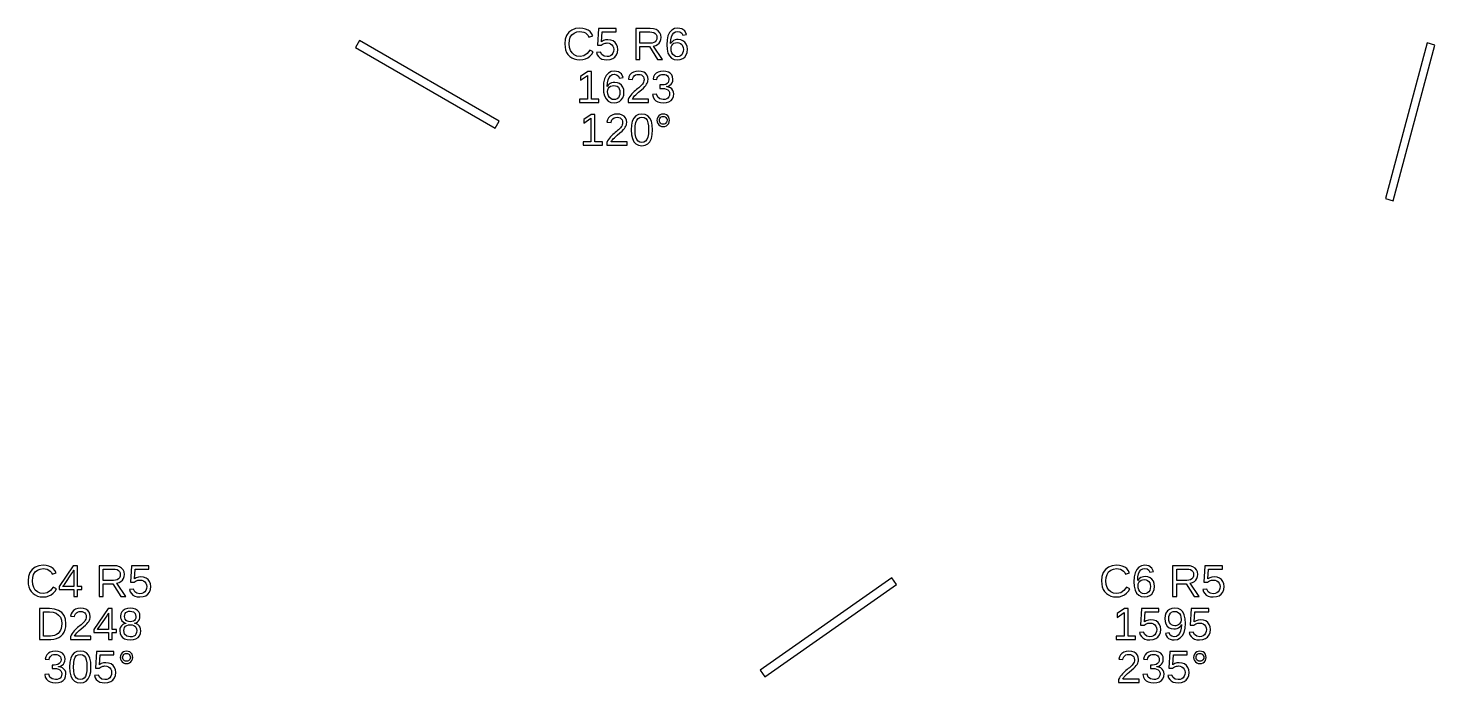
# Model space of a CAD drawing. Extents: x 195 to 2890, y 70 to 1529.
# Drawn here: x 562.6 to 824.7, y 481.1 to 603 of the extents above; entities that cross this region are included whole.
import ezdxf

# ---------------------------------------------------------------- set-up
doc = ezdxf.new("R2010")
doc.units = 0
doc.layers.get('0').update_dxf_attribs({"linetype": 'CONTINUOUS'})

msp = doc.modelspace()

# ---------------------------------------------------------------- linework, layer by layer
for points in [[(665.949, 597.093), (666.445, 597.222), (666.895, 597.437), (667.291, 597.734), (667.622, 598.109), (667.89, 598.564), (667.255, 598.881), (666.785, 598.219), (666.181, 597.821), (665.445, 597.689), (664.861, 597.76), (664.364, 597.974), (663.953, 598.33), (663.647, 598.803), (663.463, 599.368), (663.402, 600.024), (663.461, 600.685), (663.637, 601.244), (663.931, 601.703), (664.331, 602.043), (664.824, 602.247), (665.412, 602.315), (665.798, 602.286), (666.147, 602.198), (666.46, 602.051), (666.727, 601.848), (666.941, 601.593), (667.101, 601.286), (667.837, 601.53), (667.608, 601.961), (667.307, 602.315), (666.934, 602.592), (666.491, 602.791), (665.981, 602.91), (665.404, 602.95), (664.594, 602.863), (663.91, 602.604), (663.353, 602.173), (662.942, 601.589), (662.695, 600.873), (662.613, 600.024), (662.65, 599.441), (662.76, 598.913), (662.944, 598.44), (663.199, 598.028), (663.52, 597.685), (663.909, 597.41), (664.357, 597.21), (664.856, 597.09), (665.408, 597.05)], [(671.049, 597.108), (671.547, 597.282), (671.953, 597.571), (672.253, 597.961), (672.432, 598.437), (672.492, 598.999), (672.436, 599.497), (672.269, 599.929), (671.99, 600.293), (671.616, 600.569), (671.167, 600.734), (670.641, 600.789), (670.195, 600.749), (669.8, 600.627), (669.457, 600.423), (669.567, 602.242), (672.159, 602.242), (672.159, 602.864), (668.899, 602.864), (668.708, 599.78), (669.424, 599.78), (669.595, 599.915), (669.766, 600.021), (669.937, 600.098), (670.112, 600.15), (670.297, 600.181), (670.49, 600.191), (670.844, 600.154), (671.146, 600.043), (671.396, 599.858), (671.582, 599.612), (671.694, 599.321), (671.731, 598.983), (671.694, 598.597), (671.583, 598.271), (671.398, 598.004), (671.147, 597.806), (670.839, 597.688), (670.474, 597.648), (669.915, 597.743), (669.517, 598.026), (669.282, 598.499), (668.541, 598.413), (668.668, 598.006), (668.876, 597.668), (669.164, 597.4), (669.526, 597.206), (669.958, 597.089), (670.458, 597.05)], [(676.618, 599.512), (678.404, 599.512), (679.894, 597.132), (680.789, 597.132), (679.161, 599.601), (679.567, 599.713), (679.909, 599.896), (680.189, 600.151), (680.395, 600.463), (680.52, 600.821), (680.561, 601.225), (680.502, 601.702), (680.327, 602.104), (680.034, 602.431), (679.634, 602.672), (679.135, 602.816), (678.539, 602.864), (675.841, 602.864), (675.841, 597.132), (676.618, 597.132)], [(684.129, 597.108), (684.582, 597.283), (684.952, 597.575), (685.225, 597.967), (685.389, 598.445), (685.444, 599.007), (685.392, 599.528), (685.237, 599.973), (684.978, 600.342), (684.631, 600.618), (684.211, 600.783), (683.719, 600.838), (683.418, 600.817), (683.142, 600.752), (682.889, 600.645), (682.665, 600.496), (682.478, 600.309), (682.327, 600.081), (682.365, 600.761), (682.48, 601.325), (682.671, 601.772), (682.932, 602.096), (683.255, 602.291), (683.641, 602.356), (684.07, 602.278), (684.385, 602.045), (684.585, 601.656), (685.285, 601.782), (684.953, 602.431), (684.408, 602.82), (683.649, 602.95), (683.043, 602.861), (682.537, 602.595), (682.132, 602.152), (681.836, 601.544), (681.658, 600.782), (681.599, 599.866), (681.656, 599.022), (681.827, 598.323), (682.112, 597.77), (682.504, 597.37), (682.998, 597.13), (683.593, 597.05)], [(650.356, 585.65), (624.375, 600.65), (623.625, 599.35), (649.606, 584.35)], [(676.618, 600.126), (676.618, 602.242), (678.461, 602.242), (678.854, 602.213), (679.18, 602.125), (679.44, 601.979), (679.629, 601.778), (679.742, 601.524), (679.78, 601.217), (679.742, 600.898), (679.631, 600.63), (679.444, 600.413), (679.189, 600.254), (678.873, 600.158), (678.494, 600.126)], [(683.247, 597.687), (682.967, 597.828), (682.728, 598.063), (682.546, 598.372), (682.437, 598.734), (682.4, 599.15), (682.435, 599.474), (682.541, 599.749), (682.716, 599.974), (682.948, 600.14), (683.224, 600.239), (683.544, 600.273), (683.881, 600.235), (684.164, 600.122), (684.394, 599.935), (684.564, 599.678), (684.665, 599.358), (684.699, 598.975), (684.666, 598.589), (684.565, 598.263), (684.398, 597.996), (684.172, 597.798), (683.895, 597.68), (683.568, 597.64)], [(824.724, 599.806), (823.276, 600.194), (815.511, 571.216), (816.96, 570.828)], [(668.958, 589.754), (667.563, 589.754), (667.563, 594.864), (666.887, 594.864), (665.532, 593.933), (665.532, 593.241), (666.826, 594.165), (666.826, 589.754), (665.366, 589.754), (665.366, 589.132), (668.958, 589.132)], [(672.318, 589.108), (672.771, 589.283), (673.141, 589.575), (673.415, 589.967), (673.579, 590.445), (673.634, 591.007), (673.582, 591.528), (673.426, 591.973), (673.168, 592.342), (672.821, 592.618), (672.401, 592.783), (671.908, 592.838), (671.608, 592.817), (671.332, 592.752), (671.078, 592.645), (670.855, 592.496), (670.668, 592.309), (670.517, 592.081), (670.555, 592.761), (670.67, 593.325), (670.861, 593.772), (671.121, 594.096), (671.445, 594.291), (671.831, 594.356), (672.26, 594.278), (672.574, 594.045), (672.775, 593.656), (673.475, 593.782), (673.143, 594.431), (672.598, 594.82), (671.839, 594.95), (671.233, 594.861), (670.727, 594.595), (670.322, 594.152), (670.025, 593.544), (669.848, 592.782), (669.789, 591.866), (669.846, 591.022), (670.016, 590.323), (670.301, 589.77), (670.694, 589.37), (671.187, 589.13), (671.782, 589.05)], [(678.215, 589.754), (675.225, 589.754), (675.323, 589.946), (675.456, 590.144), (675.623, 590.346), (675.829, 590.559), (676.077, 590.789), (676.368, 591.036), (676.874, 591.457), (677.258, 591.797), (677.519, 592.057), (677.704, 592.277), (677.855, 592.496), (677.973, 592.716), (678.058, 592.936), (678.109, 593.157), (678.126, 593.379), (678.074, 593.843), (677.919, 594.23), (677.66, 594.541), (677.305, 594.768), (676.861, 594.904), (676.327, 594.95), (675.833, 594.905), (675.402, 594.769), (675.035, 594.543), (674.747, 594.24), (674.553, 593.876), (674.452, 593.448), (675.2, 593.379), (675.263, 593.663), (675.382, 593.901), (675.556, 594.093), (675.777, 594.235), (676.034, 594.319), (676.327, 594.348), (676.632, 594.319), (676.888, 594.232), (677.096, 594.087), (677.25, 593.89), (677.342, 593.646), (677.373, 593.355), (677.355, 593.13), (677.302, 592.921), (677.212, 592.728), (677.094, 592.547), (676.954, 592.37), (676.791, 592.199), (676.611, 592.031), (676.416, 591.863), (676.207, 591.695), (675.991, 591.522), (675.773, 591.34), (675.554, 591.148), (675.338, 590.943), (675.128, 590.724), (674.926, 590.488), (674.736, 590.233), (674.568, 589.953), (674.419, 589.648), (674.419, 589.132), (678.215, 589.132)], [(681.534, 589.099), (682.014, 589.244), (682.398, 589.486), (682.678, 589.816), (682.847, 590.225), (682.903, 590.714), (682.863, 591.06), (682.744, 591.363), (682.545, 591.626), (682.274, 591.835), (681.941, 591.978), (681.544, 592.057), (681.544, 592.073), (681.903, 592.179), (682.201, 592.335), (682.437, 592.539), (682.608, 592.791), (682.71, 593.089), (682.744, 593.432), (682.691, 593.875), (682.532, 594.247), (682.266, 594.549), (681.905, 594.772), (681.458, 594.905), (680.925, 594.95), (680.431, 594.906), (680, 594.774), (679.633, 594.555), (679.345, 594.258), (679.151, 593.892), (679.05, 593.457), (679.786, 593.4), (679.846, 593.678), (679.962, 593.911), (680.134, 594.099), (680.354, 594.237), (680.615, 594.32), (680.917, 594.348), (681.243, 594.318), (681.511, 594.229), (681.721, 594.081), (681.871, 593.882), (681.961, 593.64), (681.991, 593.355), (681.954, 593.068), (681.844, 592.826), (681.66, 592.629), (681.409, 592.483), (681.097, 592.395), (680.726, 592.366), (680.327, 592.366), (680.327, 591.731), (680.742, 591.731), (681.16, 591.702), (681.506, 591.615), (681.782, 591.469), (681.982, 591.271), (682.102, 591.028), (682.142, 590.739), (682.107, 590.41), (682.002, 590.14), (681.826, 589.929), (681.59, 589.778), (681.3, 589.687), (680.958, 589.656), (680.329, 589.769), (679.913, 590.108), (679.709, 590.674), (678.952, 590.604), (679.064, 590.134), (679.269, 589.746), (679.568, 589.443), (679.953, 589.225), (680.416, 589.094), (680.958, 589.05)], [(671.437, 589.687), (671.157, 589.828), (670.918, 590.063), (670.736, 590.372), (670.627, 590.734), (670.59, 591.15), (670.625, 591.474), (670.73, 591.749), (670.905, 591.974), (671.138, 592.14), (671.414, 592.239), (671.733, 592.273), (672.07, 592.235), (672.354, 592.122), (672.584, 591.935), (672.753, 591.678), (672.855, 591.358), (672.889, 590.975), (672.856, 590.589), (672.755, 590.263), (672.588, 589.996), (672.362, 589.798), (672.085, 589.68), (671.758, 589.64)], [(669.609, 581.754), (668.214, 581.754), (668.214, 586.864), (667.538, 586.864), (666.183, 585.933), (666.183, 585.241), (667.477, 586.165), (667.477, 581.754), (666.017, 581.754), (666.017, 581.132), (669.609, 581.132)], [(674.232, 581.754), (671.241, 581.754), (671.34, 581.946), (671.473, 582.144), (671.64, 582.346), (671.846, 582.559), (672.094, 582.789), (672.384, 583.036), (672.89, 583.457), (673.274, 583.797), (673.536, 584.057), (673.72, 584.277), (673.871, 584.496), (673.99, 584.716), (674.074, 584.936), (674.125, 585.157), (674.142, 585.379), (674.09, 585.843), (673.935, 586.23), (673.676, 586.541), (673.321, 586.768), (672.877, 586.904), (672.344, 586.95), (671.849, 586.905), (671.419, 586.769), (671.052, 586.543), (670.764, 586.24), (670.569, 585.876), (670.468, 585.448), (671.217, 585.379), (671.28, 585.663), (671.398, 585.901), (671.573, 586.093), (671.793, 586.235), (672.05, 586.319), (672.344, 586.348), (672.648, 586.319), (672.904, 586.232), (673.113, 586.087), (673.266, 585.89), (673.359, 585.646), (673.389, 585.355), (673.372, 585.13), (673.318, 584.921), (673.229, 584.728), (673.11, 584.547), (672.97, 584.37), (672.808, 584.199), (672.627, 584.031), (672.432, 583.863), (672.224, 583.695), (672.007, 583.522), (671.79, 583.34), (671.571, 583.148), (671.354, 582.943), (671.145, 582.724), (670.942, 582.488), (670.753, 582.233), (670.584, 581.953), (670.436, 581.648), (670.436, 581.132), (674.232, 581.132)], [(677.564, 581.134), (678.062, 581.387), (678.453, 581.807), (678.735, 582.387), (678.904, 583.118), (678.96, 584), (678.906, 584.894), (678.746, 585.629), (678.478, 586.205), (678.097, 586.619), (677.599, 586.867), (676.982, 586.95), (676.35, 586.868), (675.842, 586.623), (675.459, 586.213), (675.191, 585.64), (675.03, 584.902), (674.977, 584), (675.032, 583.114), (675.197, 582.382), (675.473, 581.803), (675.859, 581.385), (676.354, 581.134), (676.958, 581.05)], [(676.571, 581.711), (676.255, 581.9), (676.016, 582.214), (675.85, 582.664), (675.75, 583.259), (675.717, 584), (675.75, 584.759), (675.848, 585.362), (676.012, 585.806), (676.251, 586.112), (676.574, 586.295), (676.982, 586.356), (677.38, 586.294), (677.696, 586.108), (677.928, 585.798), (678.088, 585.351), (678.183, 584.751), (678.215, 584), (678.182, 583.271), (678.081, 582.68), (677.914, 582.226), (677.675, 581.905), (677.359, 581.712), (676.966, 581.648)], [(681.255, 584.668), (681.529, 584.781), (681.774, 584.968), (681.965, 585.21), (682.079, 585.484), (682.117, 585.79), (682.08, 586.097), (681.966, 586.371), (681.778, 586.612), (681.535, 586.8), (681.259, 586.912), (680.95, 586.95), (680.641, 586.912), (680.365, 586.798), (680.122, 586.608), (679.933, 586.365), (679.82, 586.093), (679.782, 585.79), (679.82, 585.488), (679.935, 585.215), (680.126, 584.972), (680.37, 584.783), (680.645, 584.669), (680.95, 584.631)], [(680.761, 585.082), (680.591, 585.154), (680.439, 585.274), (680.32, 585.427), (680.249, 585.599), (680.226, 585.79), (680.249, 585.981), (680.319, 586.154), (680.435, 586.307), (680.585, 586.427), (680.757, 586.499), (680.95, 586.523), (681.143, 586.499), (681.314, 586.429), (681.464, 586.311), (681.581, 586.159), (681.651, 585.986), (681.674, 585.79), (681.65, 585.597), (681.58, 585.424), (681.462, 585.271), (681.311, 585.153), (681.14, 585.082), (680.95, 585.058)], [(565.949, 497.093), (566.445, 497.222), (566.895, 497.437), (567.291, 497.734), (567.622, 498.109), (567.89, 498.564), (567.255, 498.881), (566.785, 498.219), (566.181, 497.821), (565.445, 497.689), (564.861, 497.76), (564.364, 497.974), (563.953, 498.33), (563.647, 498.803), (563.463, 499.368), (563.402, 500.024), (563.461, 500.685), (563.637, 501.244), (563.931, 501.703), (564.331, 502.043), (564.824, 502.247), (565.412, 502.315), (565.798, 502.286), (566.147, 502.198), (566.46, 502.051), (566.727, 501.848), (566.941, 501.593), (567.101, 501.286), (567.837, 501.53), (567.608, 501.961), (567.307, 502.315), (566.934, 502.592), (566.491, 502.791), (565.981, 502.91), (565.404, 502.95), (564.594, 502.863), (563.91, 502.604), (563.353, 502.173), (562.942, 501.589), (562.695, 500.873), (562.613, 500.024), (562.65, 499.441), (562.76, 498.913), (562.944, 498.44), (563.199, 498.028), (563.52, 497.685), (563.909, 497.41), (564.357, 497.21), (564.856, 497.09), (565.408, 497.05)], [(571.792, 498.429), (572.598, 498.429), (572.598, 499.007), (571.792, 499.007), (571.792, 502.864), (571.023, 502.864), (568.399, 498.999), (568.399, 498.429), (571.101, 498.429), (571.101, 497.132), (571.792, 497.132)], [(569.074, 499.007), (569.14, 499.089), (569.359, 499.39), (570.828, 501.554), (570.869, 501.618), (570.922, 501.708), (570.987, 501.823), (571.046, 501.932), (571.084, 502.004), (571.101, 502.038), (571.101, 499.007)], [(576.618, 499.512), (578.404, 499.512), (579.894, 497.132), (580.789, 497.132), (579.161, 499.601), (579.567, 499.713), (579.909, 499.896), (580.189, 500.151), (580.395, 500.463), (580.52, 500.821), (580.561, 501.225), (580.502, 501.702), (580.327, 502.104), (580.034, 502.431), (579.634, 502.672), (579.135, 502.816), (578.539, 502.864), (575.841, 502.864), (575.841, 497.132), (576.618, 497.132)], [(576.618, 500.126), (576.618, 502.242), (578.461, 502.242), (578.854, 502.213), (579.18, 502.125), (579.44, 501.979), (579.629, 501.778), (579.742, 501.524), (579.78, 501.217), (579.742, 500.898), (579.631, 500.63), (579.444, 500.413), (579.189, 500.254), (578.873, 500.158), (578.494, 500.126)], [(584.017, 497.108), (584.515, 497.282), (584.921, 497.571), (585.22, 497.961), (585.4, 498.437), (585.46, 498.999), (585.404, 499.497), (585.237, 499.929), (584.958, 500.293), (584.584, 500.569), (584.135, 500.734), (583.609, 500.789), (583.163, 500.749), (582.768, 500.627), (582.425, 500.423), (582.535, 502.242), (585.126, 502.242), (585.126, 502.864), (581.867, 502.864), (581.676, 499.78), (582.392, 499.78), (582.563, 499.915), (582.734, 500.021), (582.905, 500.098), (583.08, 500.15), (583.265, 500.181), (583.458, 500.191), (583.812, 500.154), (584.114, 500.043), (584.364, 499.858), (584.55, 499.612), (584.662, 499.321), (584.699, 498.983), (584.662, 498.597), (584.551, 498.271), (584.366, 498.004), (584.115, 497.806), (583.807, 497.688), (583.442, 497.648), (582.883, 497.743), (582.485, 498.026), (582.25, 498.499), (581.509, 498.413), (581.636, 498.006), (581.844, 497.668), (582.132, 497.4), (582.494, 497.206), (582.926, 497.089), (583.426, 497.05)], [(765.949, 497.093), (766.445, 497.222), (766.895, 497.437), (767.291, 497.734), (767.622, 498.109), (767.89, 498.564), (767.255, 498.881), (766.785, 498.219), (766.181, 497.821), (765.445, 497.689), (764.861, 497.76), (764.364, 497.974), (763.953, 498.33), (763.647, 498.803), (763.463, 499.368), (763.402, 500.024), (763.461, 500.685), (763.637, 501.244), (763.931, 501.703), (764.331, 502.043), (764.824, 502.247), (765.412, 502.315), (765.798, 502.286), (766.147, 502.198), (766.46, 502.051), (766.727, 501.848), (766.941, 501.593), (767.101, 501.286), (767.837, 501.53), (767.608, 501.961), (767.307, 502.315), (766.934, 502.592), (766.491, 502.791), (765.981, 502.91), (765.404, 502.95), (764.594, 502.863), (763.91, 502.604), (763.353, 502.173), (762.942, 501.589), (762.695, 500.873), (762.613, 500.024), (762.65, 499.441), (762.76, 498.913), (762.944, 498.44), (763.199, 498.028), (763.52, 497.685), (763.909, 497.41), (764.357, 497.21), (764.856, 497.09), (765.408, 497.05)], [(771.161, 497.108), (771.614, 497.283), (771.984, 497.575), (772.257, 497.967), (772.421, 498.445), (772.476, 499.007), (772.424, 499.528), (772.269, 499.973), (772.01, 500.342), (771.663, 500.618), (771.243, 500.783), (770.751, 500.838), (770.451, 500.817), (770.174, 500.752), (769.921, 500.645), (769.697, 500.496), (769.51, 500.309), (769.359, 500.081), (769.397, 500.761), (769.512, 501.325), (769.703, 501.772), (769.964, 502.096), (770.287, 502.291), (770.673, 502.356), (771.102, 502.278), (771.417, 502.045), (771.617, 501.656), (772.317, 501.782), (771.985, 502.431), (771.44, 502.82), (770.682, 502.95), (770.075, 502.861), (769.569, 502.595), (769.164, 502.152), (768.868, 501.544), (768.69, 500.782), (768.631, 499.866), (768.688, 499.022), (768.859, 498.323), (769.144, 497.77), (769.536, 497.37), (770.03, 497.13), (770.625, 497.05)], [(776.618, 499.512), (778.404, 499.512), (779.894, 497.132), (780.789, 497.132), (779.161, 499.601), (779.567, 499.713), (779.909, 499.896), (780.189, 500.151), (780.395, 500.463), (780.52, 500.821), (780.561, 501.225), (780.502, 501.702), (780.327, 502.104), (780.034, 502.431), (779.634, 502.672), (779.135, 502.816), (778.539, 502.864), (775.841, 502.864), (775.841, 497.132), (776.618, 497.132)], [(776.618, 500.126), (776.618, 502.242), (778.461, 502.242), (778.854, 502.213), (779.18, 502.125), (779.44, 501.979), (779.629, 501.778), (779.742, 501.524), (779.78, 501.217), (779.742, 500.898), (779.631, 500.63), (779.444, 500.413), (779.189, 500.254), (778.873, 500.158), (778.494, 500.126)], [(784.017, 497.108), (784.515, 497.282), (784.921, 497.571), (785.22, 497.961), (785.4, 498.437), (785.46, 498.999), (785.404, 499.497), (785.237, 499.929), (784.958, 500.293), (784.584, 500.569), (784.135, 500.734), (783.609, 500.789), (783.163, 500.749), (782.768, 500.627), (782.425, 500.423), (782.535, 502.242), (785.126, 502.242), (785.126, 502.864), (781.867, 502.864), (781.676, 499.78), (782.392, 499.78), (782.563, 499.915), (782.734, 500.021), (782.905, 500.098), (783.08, 500.15), (783.265, 500.181), (783.458, 500.191), (783.812, 500.154), (784.114, 500.043), (784.364, 499.858), (784.55, 499.612), (784.662, 499.321), (784.699, 498.983), (784.662, 498.597), (784.551, 498.271), (784.366, 498.004), (784.115, 497.806), (783.807, 497.688), (783.442, 497.648), (782.883, 497.743), (782.485, 498.026), (782.25, 498.499), (781.509, 498.413), (781.636, 498.006), (781.844, 497.668), (782.132, 497.4), (782.494, 497.206), (782.926, 497.089), (783.426, 497.05)], [(724.43, 499.386), (723.57, 500.614), (698.995, 483.407), (699.856, 482.178)], [(770.279, 497.687), (769.999, 497.828), (769.76, 498.063), (769.578, 498.372), (769.469, 498.734), (769.433, 499.15), (769.468, 499.474), (769.573, 499.749), (769.748, 499.974), (769.98, 500.14), (770.256, 500.239), (770.576, 500.273), (770.913, 500.235), (771.196, 500.122), (771.426, 499.935), (771.596, 499.678), (771.697, 499.358), (771.731, 498.975), (771.698, 498.589), (771.597, 498.263), (771.43, 497.996), (771.204, 497.798), (770.928, 497.68), (770.6, 497.64)], [(567.399, 489.171), (567.887, 489.289), (568.332, 489.485), (568.723, 489.756), (569.05, 490.096), (569.312, 490.505), (569.504, 490.973), (569.62, 491.49), (569.658, 492.057), (569.57, 492.886), (569.306, 493.579), (568.867, 494.134), (568.265, 494.54), (567.516, 494.783), (566.619, 494.864), (564.723, 494.864), (564.723, 489.132), (566.867, 489.132)], [(565.5, 489.754), (565.5, 494.242), (566.602, 494.242), (567.282, 494.18), (567.846, 493.993), (568.293, 493.682), (568.617, 493.253), (568.812, 492.711), (568.877, 492.057), (568.848, 491.606), (568.763, 491.196), (568.621, 490.828), (568.425, 490.508), (568.18, 490.242), (567.886, 490.031), (567.55, 489.877), (567.181, 489.785), (566.777, 489.754)], [(574.272, 489.754), (571.282, 489.754), (571.38, 489.946), (571.513, 490.144), (571.681, 490.346), (571.886, 490.559), (572.134, 490.789), (572.425, 491.036), (572.931, 491.457), (573.315, 491.797), (573.577, 492.057), (573.761, 492.277), (573.912, 492.496), (574.03, 492.716), (574.115, 492.936), (574.166, 493.157), (574.183, 493.379), (574.131, 493.843), (573.976, 494.23), (573.717, 494.541), (573.362, 494.768), (572.918, 494.904), (572.385, 494.95), (571.89, 494.905), (571.46, 494.769), (571.093, 494.543), (570.804, 494.24), (570.61, 493.876), (570.509, 493.448), (571.257, 493.379), (571.321, 493.663), (571.439, 493.901), (571.613, 494.093), (571.834, 494.235), (572.091, 494.319), (572.385, 494.348), (572.689, 494.319), (572.945, 494.232), (573.153, 494.087), (573.307, 493.89), (573.399, 493.646), (573.43, 493.355), (573.412, 493.13), (573.359, 492.921), (573.269, 492.728), (573.151, 492.547), (573.011, 492.37), (572.848, 492.199), (572.668, 492.031), (572.473, 491.863), (572.264, 491.695), (572.048, 491.522), (571.83, 491.34), (571.611, 491.148), (571.395, 490.943), (571.186, 490.724), (570.983, 490.488), (570.794, 490.233), (570.625, 489.953), (570.476, 489.648), (570.476, 489.132), (574.272, 489.132)], [(578.276, 490.429), (579.082, 490.429), (579.082, 491.007), (578.276, 491.007), (578.276, 494.864), (577.507, 494.864), (574.883, 490.999), (574.883, 490.429), (577.585, 490.429), (577.585, 489.132), (578.276, 489.132)], [(575.558, 491.007), (575.623, 491.089), (575.843, 491.39), (577.312, 493.554), (577.353, 493.618), (577.406, 493.708), (577.471, 493.823), (577.53, 493.932), (577.568, 494.004), (577.585, 494.038), (577.585, 491.007)], [(582.226, 489.099), (582.709, 489.247), (583.094, 489.494), (583.374, 489.828), (583.542, 490.24), (583.599, 490.731), (583.565, 491.087), (583.463, 491.401), (583.293, 491.672), (583.063, 491.892), (582.778, 492.047), (582.439, 492.138), (582.439, 492.155), (582.731, 492.247), (582.98, 492.401), (583.183, 492.614), (583.335, 492.873), (583.426, 493.159), (583.456, 493.473), (583.402, 493.895), (583.238, 494.254), (582.966, 494.551), (582.599, 494.773), (582.154, 494.906), (581.629, 494.95), (581.116, 494.905), (580.677, 494.769), (580.313, 494.543), (580.041, 494.244), (579.877, 493.89), (579.823, 493.481), (579.853, 493.167), (579.943, 492.881), (580.093, 492.623), (580.296, 492.407), (580.542, 492.248), (580.832, 492.146), (580.832, 492.13), (580.518, 492.043), (580.244, 491.888), (580.01, 491.666), (579.831, 491.391), (579.724, 491.077), (579.688, 490.722), (579.746, 490.229), (579.919, 489.816), (580.207, 489.486), (580.598, 489.244), (581.077, 489.099), (581.645, 489.05)], [(581.324, 492.452), (581.061, 492.538), (580.85, 492.681), (580.695, 492.88), (580.602, 493.13), (580.571, 493.432), (580.601, 493.728), (580.692, 493.971), (580.842, 494.16), (581.05, 494.296), (581.312, 494.377), (581.629, 494.405), (582.221, 494.297), (582.577, 493.972), (582.695, 493.432), (582.665, 493.11), (582.575, 492.853), (582.425, 492.661), (582.217, 492.529), (581.955, 492.45), (581.637, 492.423)], [(768.958, 489.754), (767.563, 489.754), (767.563, 494.864), (766.887, 494.864), (765.532, 493.933), (765.532, 493.241), (766.826, 494.165), (766.826, 489.754), (765.366, 489.754), (765.366, 489.132), (768.958, 489.132)], [(772.207, 489.108), (772.705, 489.282), (773.111, 489.571), (773.41, 489.961), (773.59, 490.437), (773.65, 490.999), (773.594, 491.497), (773.427, 491.929), (773.147, 492.293), (772.774, 492.569), (772.325, 492.734), (771.799, 492.789), (771.352, 492.749), (770.958, 492.627), (770.615, 492.423), (770.724, 494.242), (773.316, 494.242), (773.316, 494.864), (770.057, 494.864), (769.866, 491.78), (770.582, 491.78), (770.753, 491.915), (770.924, 492.021), (771.095, 492.098), (771.27, 492.15), (771.455, 492.181), (771.648, 492.191), (772.002, 492.154), (772.304, 492.043), (772.553, 491.858), (772.74, 491.612), (772.852, 491.321), (772.889, 490.983), (772.852, 490.597), (772.741, 490.271), (772.555, 490.004), (772.304, 489.806), (771.997, 489.688), (771.632, 489.648), (771.073, 489.743), (770.675, 490.026), (770.44, 490.499), (769.699, 490.413), (769.826, 490.006), (770.034, 489.668), (770.322, 489.4), (770.684, 489.206), (771.115, 489.089), (771.615, 489.05)], [(776.778, 489.138), (777.29, 489.403), (777.701, 489.844), (778, 490.448), (778.18, 491.205), (778.24, 492.114), (778.185, 492.981), (778.021, 493.691), (777.747, 494.242), (777.368, 494.635), (776.885, 494.871), (776.299, 494.95), (775.743, 494.893), (775.275, 494.721), (774.895, 494.435), (774.615, 494.049), (774.447, 493.578), (774.391, 493.021), (774.442, 492.476), (774.597, 492.009), (774.854, 491.618), (775.198, 491.324), (775.61, 491.147), (776.091, 491.089), (776.397, 491.113), (776.686, 491.187), (776.958, 491.31), (777.195, 491.474), (777.381, 491.67), (777.515, 491.898), (777.468, 491.23), (777.347, 490.672), (777.153, 490.226), (776.891, 489.901), (776.566, 489.705), (776.177, 489.64), (775.736, 489.72), (775.414, 489.958), (775.208, 490.356), (774.509, 490.246), (774.651, 489.865), (774.844, 489.56), (775.088, 489.333), (775.388, 489.176), (775.747, 489.082), (776.165, 489.05)], [(775.943, 491.707), (775.668, 491.828), (775.44, 492.03), (775.271, 492.302), (775.169, 492.633), (775.135, 493.021), (775.169, 493.403), (775.271, 493.727), (775.44, 493.996), (775.669, 494.196), (775.947, 494.316), (776.274, 494.356), (776.606, 494.309), (776.889, 494.169), (777.125, 493.935), (777.301, 493.624), (777.407, 493.253), (777.442, 492.822), (777.425, 492.605), (777.373, 492.404), (777.285, 492.22), (777.168, 492.057), (777.025, 491.92), (776.856, 491.811), (776.67, 491.731), (776.473, 491.682), (776.266, 491.666)], [(781.476, 489.108), (781.974, 489.282), (782.38, 489.571), (782.679, 489.961), (782.859, 490.437), (782.919, 490.999), (782.863, 491.497), (782.696, 491.929), (782.417, 492.293), (782.043, 492.569), (781.594, 492.734), (781.068, 492.789), (780.621, 492.749), (780.227, 492.627), (779.884, 492.423), (779.994, 494.242), (782.585, 494.242), (782.585, 494.864), (779.326, 494.864), (779.135, 491.78), (779.851, 491.78), (780.022, 491.915), (780.193, 492.021), (780.364, 492.098), (780.539, 492.15), (780.724, 492.181), (780.917, 492.191), (781.271, 492.154), (781.573, 492.043), (781.822, 491.858), (782.009, 491.612), (782.121, 491.321), (782.158, 490.983), (782.121, 490.597), (782.01, 490.271), (781.824, 490.004), (781.574, 489.806), (781.266, 489.688), (780.901, 489.648), (780.342, 489.743), (779.944, 490.026), (779.709, 490.499), (778.968, 490.413), (779.095, 490.006), (779.303, 489.668), (779.591, 489.4), (779.953, 489.206), (780.385, 489.089), (780.885, 489.05)], [(580.982, 489.731), (580.579, 490.126), (580.445, 490.783), (580.48, 491.098), (580.584, 491.365), (580.759, 491.583), (580.995, 491.745), (581.285, 491.842), (581.629, 491.874), (581.983, 491.844), (582.28, 491.754), (582.52, 491.603), (582.697, 491.394), (582.802, 491.126), (582.838, 490.8), (582.805, 490.42), (582.707, 490.115), (582.545, 489.886), (582.315, 489.727), (582.018, 489.631), (581.654, 489.599)], [(568.281, 481.099), (568.761, 481.244), (569.145, 481.486), (569.426, 481.816), (569.594, 482.225), (569.65, 482.714), (569.61, 483.06), (569.491, 483.363), (569.292, 483.626), (569.022, 483.835), (568.688, 483.978), (568.291, 484.057), (568.291, 484.073), (568.651, 484.179), (568.948, 484.335), (569.184, 484.539), (569.355, 484.791), (569.457, 485.089), (569.491, 485.432), (569.438, 485.875), (569.279, 486.247), (569.013, 486.549), (568.652, 486.772), (568.205, 486.905), (567.673, 486.95), (567.178, 486.906), (566.748, 486.774), (566.381, 486.555), (566.093, 486.258), (565.898, 485.892), (565.797, 485.457), (566.533, 485.4), (566.594, 485.678), (566.71, 485.911), (566.881, 486.099), (567.101, 486.237), (567.362, 486.32), (567.664, 486.348), (567.991, 486.318), (568.258, 486.229), (568.468, 486.081), (568.618, 485.882), (568.709, 485.64), (568.739, 485.355), (568.702, 485.068), (568.591, 484.826), (568.407, 484.629), (568.156, 484.483), (567.845, 484.395), (567.473, 484.366), (567.074, 484.366), (567.074, 483.731), (567.489, 483.731), (567.907, 483.702), (568.254, 483.615), (568.529, 483.469), (568.729, 483.271), (568.849, 483.028), (568.889, 482.739), (568.854, 482.41), (568.749, 482.14), (568.574, 481.929), (568.337, 481.778), (568.048, 481.687), (567.705, 481.656), (567.076, 481.769), (566.66, 482.108), (566.456, 482.674), (565.699, 482.604), (565.811, 482.134), (566.017, 481.746), (566.316, 481.443), (566.701, 481.225), (567.164, 481.094), (567.705, 481.05)], [(572.929, 481.134), (573.427, 481.387), (573.819, 481.807), (574.1, 482.387), (574.269, 483.118), (574.325, 484), (574.272, 484.894), (574.111, 485.629), (573.843, 486.205), (573.463, 486.619), (572.964, 486.867), (572.348, 486.95), (571.716, 486.868), (571.208, 486.623), (570.824, 486.213), (570.556, 485.64), (570.396, 484.902), (570.342, 484), (570.397, 483.114), (570.563, 482.382), (570.838, 481.803), (571.224, 481.385), (571.719, 481.134), (572.323, 481.05)], [(571.937, 481.711), (571.62, 481.9), (571.382, 482.214), (571.215, 482.664), (571.116, 483.259), (571.082, 484), (571.115, 484.759), (571.214, 485.362), (571.377, 485.806), (571.616, 486.112), (571.94, 486.295), (572.348, 486.356), (572.746, 486.294), (573.061, 486.108), (573.294, 485.798), (573.453, 485.351), (573.549, 484.751), (573.581, 484), (573.547, 483.271), (573.447, 482.68), (573.28, 482.226), (573.04, 481.905), (572.724, 481.712), (572.332, 481.648)], [(577.492, 481.108), (577.991, 481.282), (578.396, 481.571), (578.696, 481.961), (578.876, 482.437), (578.935, 482.999), (578.88, 483.497), (578.712, 483.929), (578.433, 484.293), (578.06, 484.569), (577.61, 484.734), (577.084, 484.789), (576.638, 484.749), (576.243, 484.627), (575.9, 484.423), (576.01, 486.242), (578.602, 486.242), (578.602, 486.864), (575.343, 486.864), (575.151, 483.78), (575.868, 483.78), (576.038, 483.915), (576.209, 484.021), (576.38, 484.098), (576.556, 484.15), (576.74, 484.181), (576.934, 484.191), (577.287, 484.154), (577.589, 484.043), (577.839, 483.858), (578.025, 483.612), (578.137, 483.321), (578.175, 482.983), (578.138, 482.597), (578.026, 482.271), (577.841, 482.004), (577.59, 481.806), (577.282, 481.688), (576.917, 481.648), (576.358, 481.743), (575.961, 482.026), (575.725, 482.499), (574.985, 482.413), (575.112, 482.006), (575.319, 481.668), (575.607, 481.4), (575.97, 481.206), (576.401, 481.089), (576.901, 481.05)], [(581.255, 484.668), (581.529, 484.781), (581.774, 484.968), (581.965, 485.21), (582.079, 485.484), (582.117, 485.79), (582.08, 486.097), (581.966, 486.371), (581.778, 486.612), (581.535, 486.8), (581.259, 486.912), (580.95, 486.95), (580.641, 486.912), (580.365, 486.798), (580.122, 486.608), (579.933, 486.365), (579.82, 486.093), (579.782, 485.79), (579.82, 485.488), (579.935, 485.215), (580.126, 484.972), (580.37, 484.783), (580.645, 484.669), (580.95, 484.631)], [(580.761, 485.082), (580.591, 485.154), (580.439, 485.274), (580.32, 485.427), (580.249, 485.599), (580.226, 485.79), (580.249, 485.981), (580.319, 486.154), (580.435, 486.307), (580.585, 486.427), (580.757, 486.499), (580.95, 486.523), (581.143, 486.499), (581.314, 486.429), (581.464, 486.311), (581.581, 486.159), (581.651, 485.986), (581.674, 485.79), (581.65, 485.597), (581.58, 485.424), (581.462, 485.271), (581.311, 485.153), (581.14, 485.082), (580.95, 485.058)], [(769.597, 481.754), (766.607, 481.754), (766.705, 481.946), (766.838, 482.144), (767.005, 482.346), (767.211, 482.559), (767.459, 482.789), (767.75, 483.036), (768.256, 483.457), (768.64, 483.797), (768.901, 484.057), (769.086, 484.277), (769.237, 484.496), (769.355, 484.716), (769.44, 484.936), (769.491, 485.157), (769.508, 485.379), (769.456, 485.843), (769.301, 486.23), (769.042, 486.541), (768.687, 486.768), (768.242, 486.904), (767.709, 486.95), (767.215, 486.905), (766.784, 486.769), (766.417, 486.543), (766.129, 486.24), (765.935, 485.876), (765.833, 485.448), (766.582, 485.379), (766.645, 485.663), (766.764, 485.901), (766.938, 486.093), (767.159, 486.235), (767.416, 486.319), (767.709, 486.348), (768.013, 486.319), (768.27, 486.232), (768.478, 486.087), (768.632, 485.89), (768.724, 485.646), (768.755, 485.355), (768.737, 485.13), (768.683, 484.921), (768.594, 484.728), (768.476, 484.547), (768.336, 484.37), (768.173, 484.199), (767.992, 484.031), (767.798, 483.863), (767.589, 483.695), (767.373, 483.522), (767.155, 483.34), (766.936, 483.148), (766.72, 482.943), (766.51, 482.724), (766.307, 482.488), (766.118, 482.233), (765.949, 481.953), (765.801, 481.648), (765.801, 481.132), (769.597, 481.132)], [(772.916, 481.099), (773.396, 481.244), (773.78, 481.486), (774.06, 481.816), (774.228, 482.225), (774.285, 482.714), (774.245, 483.06), (774.125, 483.363), (773.926, 483.626), (773.656, 483.835), (773.323, 483.978), (772.926, 484.057), (772.926, 484.073), (773.285, 484.179), (773.583, 484.335), (773.819, 484.539), (773.989, 484.791), (774.092, 485.089), (774.126, 485.432), (774.073, 485.875), (773.913, 486.247), (773.648, 486.549), (773.286, 486.772), (772.839, 486.905), (772.307, 486.95), (771.813, 486.906), (771.382, 486.774), (771.015, 486.555), (770.727, 486.258), (770.533, 485.892), (770.431, 485.457), (771.168, 485.4), (771.228, 485.678), (771.344, 485.911), (771.516, 486.099), (771.736, 486.237), (771.997, 486.32), (772.299, 486.348), (772.625, 486.318), (772.893, 486.229), (773.103, 486.081), (773.253, 485.882), (773.343, 485.64), (773.373, 485.355), (773.336, 485.068), (773.226, 484.826), (773.042, 484.629), (772.79, 484.483), (772.479, 484.395), (772.108, 484.366), (771.709, 484.366), (771.709, 483.731), (772.124, 483.731), (772.542, 483.702), (772.888, 483.615), (773.164, 483.469), (773.364, 483.271), (773.484, 483.028), (773.524, 482.739), (773.489, 482.41), (773.384, 482.14), (773.208, 481.929), (772.972, 481.778), (772.682, 481.687), (772.34, 481.656), (771.711, 481.769), (771.295, 482.108), (771.091, 482.674), (770.334, 482.604), (770.446, 482.134), (770.651, 481.746), (770.95, 481.443), (771.335, 481.225), (771.798, 481.094), (772.34, 481.05)], [(777.492, 481.108), (777.991, 481.282), (778.396, 481.571), (778.696, 481.961), (778.876, 482.437), (778.935, 482.999), (778.88, 483.497), (778.712, 483.929), (778.433, 484.293), (778.06, 484.569), (777.61, 484.734), (777.084, 484.789), (776.638, 484.749), (776.243, 484.627), (775.9, 484.423), (776.01, 486.242), (778.602, 486.242), (778.602, 486.864), (775.343, 486.864), (775.151, 483.78), (775.868, 483.78), (776.038, 483.915), (776.209, 484.021), (776.38, 484.098), (776.556, 484.15), (776.74, 484.181), (776.934, 484.191), (777.287, 484.154), (777.589, 484.043), (777.839, 483.858), (778.025, 483.612), (778.137, 483.321), (778.175, 482.983), (778.138, 482.597), (778.026, 482.271), (777.841, 482.004), (777.59, 481.806), (777.282, 481.688), (776.917, 481.648), (776.358, 481.743), (775.961, 482.026), (775.725, 482.499), (774.985, 482.413), (775.112, 482.006), (775.319, 481.668), (775.607, 481.4), (775.97, 481.206), (776.401, 481.089), (776.901, 481.05)], [(781.255, 484.668), (781.529, 484.781), (781.774, 484.968), (781.965, 485.21), (782.079, 485.484), (782.117, 485.79), (782.08, 486.097), (781.966, 486.371), (781.778, 486.612), (781.535, 486.8), (781.259, 486.912), (780.95, 486.95), (780.641, 486.912), (780.365, 486.798), (780.122, 486.608), (779.933, 486.365), (779.82, 486.093), (779.782, 485.79), (779.82, 485.488), (779.935, 485.215), (780.126, 484.972), (780.37, 484.783), (780.645, 484.669), (780.95, 484.631)], [(780.761, 485.082), (780.591, 485.154), (780.439, 485.274), (780.32, 485.427), (780.249, 485.599), (780.226, 485.79), (780.249, 485.981), (780.319, 486.154), (780.435, 486.307), (780.585, 486.427), (780.757, 486.499), (780.95, 486.523), (781.143, 486.499), (781.314, 486.429), (781.464, 486.311), (781.581, 486.159), (781.651, 485.986), (781.674, 485.79), (781.65, 485.597), (781.58, 485.424), (781.462, 485.271), (781.311, 485.153), (781.14, 485.082), (780.95, 485.058)]]:
    msp.add_lwpolyline(points, close=True)

doc.saveas('drawing.dxf')
